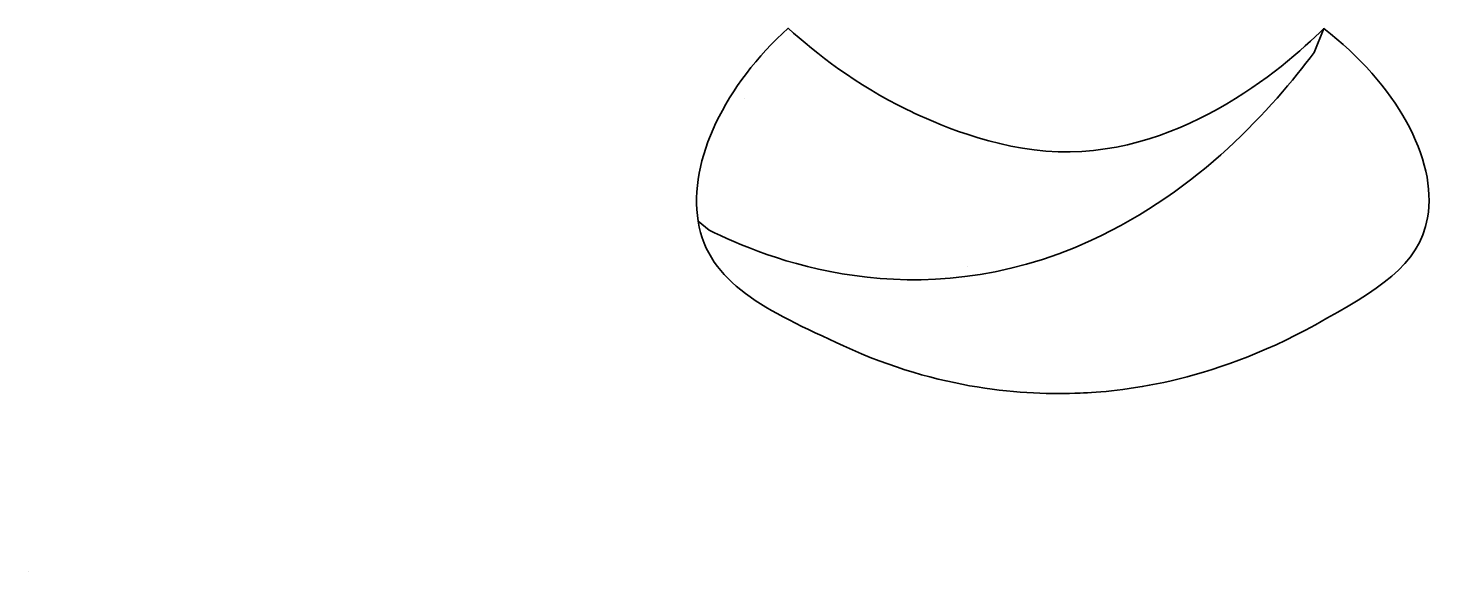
# Model space of a CAD drawing. Header units: inches. Extents: x -307 to 156, y 205 to 1723.
# Drawn here: x -11.3 to 85.5, y 204.6 to 241.9 of the extents above; entities outside this region: 2.
import ezdxf

# ---------------------------------------------------------------- set-up
doc = ezdxf.new("R2010")
doc.units = ezdxf.units.IN
doc.header["$MEASUREMENT"] = 0
doc.layers.add('Layer 1', color=7, linetype='Continuous')

msp = doc.modelspace()

# ---------------------------------------------------------------- linework, layer by layer
at = {"layer": 'Layer 1', "lineweight": 0}
for points in [[(155.928, 1722.967), (155.928, 1722.967)], [(-306.917, 1446.389), (-306.917, 1446.389)]]:
    msp.add_lwpolyline(points, dxfattribs=at)
at = {"layer": 'Layer 1', "color": 7, "lineweight": 35, "true_color": 0xffffff}
for points in [[(37.865, 237.067), (37.865, 237.067)], [(53.199, 225.54), (53.199, 225.54)], [(-11.289, 204.611), (-11.289, 204.611)]]:
    msp.add_lwpolyline(points, dxfattribs=at)
for points, knots in [([(60.935, 216.87), (57.155, 216.717), (51.297, 217.072), (44.697, 220.11), (39.316, 222.587), (35.425, 224.378), (34.715, 228.663), (34.02, 232.857), (36.605, 238.045), (40.896, 241.91), (42.812, 240.174), (45.546, 238.037), (49.052, 236.323), (50.132, 235.795), (54.234, 233.826), (58.597, 233.481), (67.525, 232.776), (74.813, 239.09), (77.674, 241.882), (82.613, 238.099), (85.5, 232.944), (84.797, 228.909), (84.22, 225.598), (81.385, 223.955), (77.098, 221.565), (69.778, 217.482), (63.412, 216.97), (60.935, 216.87)], [0, 0, 0, 0, 1, 1, 1, 2, 2, 2, 3, 3, 3, 4, 4, 4, 5, 5, 5, 6, 6, 6, 7, 7, 7, 8, 8, 8, 9, 9, 9, 9]), ([(34.715, 228.663), (34.715, 228.663), (35.471, 228.059), (35.471, 228.059), (39.184, 226.207), (49.605, 221.808), (61.721, 227.36), (69.113, 230.747), (74.189, 236.488), (77, 240.237), (77, 240.237), (77.674, 241.882), (77.674, 241.882)], [0, 0, 0, 0, 1, 1, 1, 2, 2, 2, 3, 3, 3, 4, 4, 4, 4])]:
    msp.add_open_spline(points, degree=3, knots=knots, dxfattribs=at)

doc.saveas('drawing.dxf')
